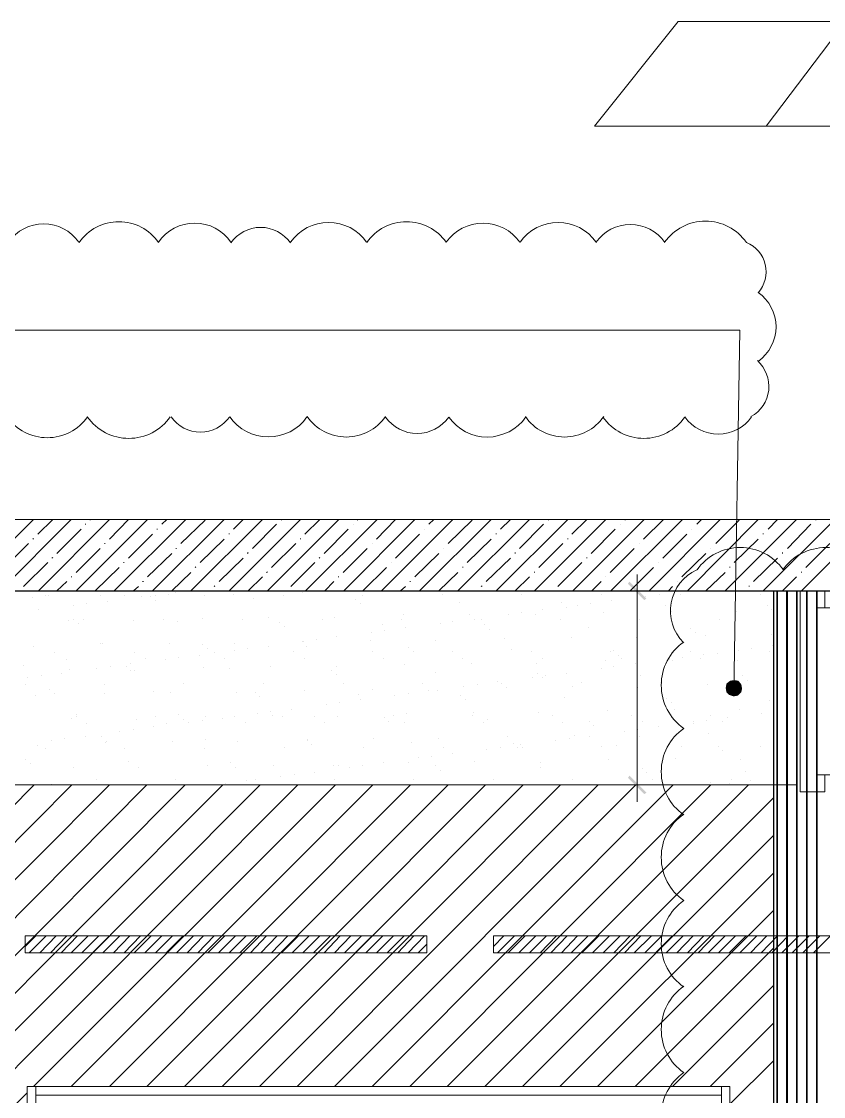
# Model space of a CAD drawing. Header units: millimetres. Extents: x -356862 to 418287, y 0 to 839748.
# Drawn here: x 373150 to 375600, y 762703 to 765990 of the extents above; entities that cross this region are included whole.
import ezdxf

# ---------------------------------------------------------------- set-up
doc = ezdxf.new("R2010")
doc.units = ezdxf.units.MM
doc.layers.add('PDF _Геометрия', color=7, linetype='Continuous', true_color=0xbababa)
doc.layers.add('PDF _Сплошная заливка', color=7, linetype='Continuous', true_color=0xf50000)

msp = doc.modelspace()

# ---------------------------------------------------------------- linework, layer by layer
at = {"layer": 'PDF _Геометрия', "color": 1, "lineweight": 20}
msp.add_lwpolyline([(374900.9464, 765669.2594), (375424.8639, 765669.2594), (375667.3381, 765989.6718), (375156.4103, 765989.6718)], close=True, dxfattribs=at)
msp.add_lwpolyline([(376074.3484, 764365.9604), (376072.1835, 764376.7852), (375704.1422, 765669.2594), (375448.6783, 765669.2594), (375078.4721, 765669.2594)], dxfattribs=at)
for points in [[(374672.5142, 765314.653, 0.520540002), (374447.2964, 765314.653, 0.520539885), (374204.6057, 765314.3673)], [(375400.112, 765160.5338, 0.520570302), (375364.549, 765314.3103, 0.520539882), (375114.7041, 765314.686)], [(373606.5005, 764781.2122, 0.520540063), (373785.6108, 764781.2122, 0.520540086), (374021.8286, 764780.8284)], [(374261.9088, 764780.5748, 0.520539841), (374455.206, 764780.5748, 0.520540086), (374690.8246, 764780.8284)], [(375173.1902, 764092.7058, 0.520539955), (375173.1902, 763828.4737, 0.520539955), (375173.1902, 763564.3401)], [(375173.1902, 763566.6024, 0.520539955), (375173.1902, 763302.3703, 0.520539955), (375173.1902, 763038.2356)], [(375173.1902, 763040.4979, 0.520539955), (375173.1902, 762776.2658, 0.520539955), (375173.1902, 762512.1322)]]:
    msp.add_lwpolyline(points, format="xyb", dxfattribs=at)
at = {"layer": 'PDF _Геометрия', "color": 251, "lineweight": 20, "true_color": 0x545454}
msp.add_lwpolyline([(375327.4412, 763976.2697), (375327.4412, 764002.2491), (375344.7608, 765045.7542), (375249.5031, 765045.7542), (371651.3587, 765045.7542)], dxfattribs=at)
at = {"layer": 'PDF _Геометрия', "color": 7, "lineweight": 5}
msp.add_lwpolyline([(387093.9361, 764467.713), (387005.1732, 764467.713), (379546.9257, 764467.713), (379510.1216, 764614.9295), (379436.5134, 764318.3315), (379399.7093, 764467.713), (371939.2969, 764467.713), (371850.534, 764467.713)], dxfattribs=at)
at = {"layer": 'PDF _Геометрия', "color": 7, "lineweight": 30}
msp.add_lwpolyline([(372246.7196, 764467.713), (372246.7196, 764249.0532), (387005.1732, 764249.0532)], dxfattribs=at)
at = {"layer": 'PDF _Геометрия', "color": 8, "lineweight": 9, "true_color": 0x808080}
for points in [[(372967.6474, 764249.0532), (373186.3072, 764467.713)], [(373084.5546, 764249.0532), (373301.0495, 764467.713)], [(373199.2969, 764422.2491), (373244.7608, 764467.713)], [(373201.4618, 764249.0532), (373417.9567, 764467.713)], [(373316.2041, 764249.0532), (373534.8639, 764467.713)], [(373344.3484, 764452.5584), (373346.5134, 764452.5584)], [(373359.5031, 764465.548), (373359.5031, 764467.713)], [(373417.9567, 764407.0944), (373476.4103, 764467.713)], [(373433.1113, 764249.0532), (373651.7711, 764467.713)], [(373550.0185, 764249.0532), (373768.6783, 764467.713)], [(373578.1629, 764452.5584), (373593.3175, 764467.713)], [(373636.6165, 764394.1047), (373710.2247, 764465.548)], [(373666.9257, 764249.0532), (373885.5855, 764467.713)], [(373783.833, 764249.0532), (374002.4928, 764467.713)], [(373796.8227, 764437.4037), (373827.1319, 764467.713)], [(373855.2763, 764378.9501), (373928.8845, 764452.5584)], [(373900.7402, 764249.0532), (374119.4, 764467.713)], [(373944.0391, 764465.548), (373944.0391, 764467.713)], [(374015.4824, 764422.2491), (374060.9464, 764467.713)], [(374017.6474, 764249.0532), (374236.3072, 764467.713)], [(374134.5546, 764249.0532), (374351.0495, 764467.713)], [(374162.6989, 764452.5584), (374162.6989, 764452.5584)], [(374175.6886, 764465.548), (374177.8536, 764467.713)], [(374234.1422, 764407.0944), (374292.5959, 764467.713)], [(374249.2969, 764249.0532), (374467.9567, 764467.713)], [(374366.2041, 764249.0532), (374584.8639, 764467.713)], [(374394.3484, 764452.5584), (374409.5031, 764467.713)], [(374452.802, 764394.1047), (374526.4103, 764465.548)], [(374483.1113, 764249.0532), (374701.7711, 764467.713)], [(374600.0185, 764249.0532), (374818.6783, 764467.713)], [(374613.0082, 764437.4037), (374643.3175, 764467.713)], [(374671.4618, 764378.9501), (374745.0701, 764452.5584)], [(374716.9257, 764249.0532), (374935.5855, 764467.713)], [(374760.2247, 764465.548), (374760.2247, 764467.713)], [(374831.668, 764422.2491), (374877.1319, 764467.713)], [(374833.833, 764249.0532), (375052.4928, 764467.713)], [(374950.7402, 764249.0532), (375169.4, 764467.713)], [(374978.8845, 764452.5584), (374978.8845, 764452.5584)], [(374994.0391, 764465.548), (374994.0391, 764467.713)], [(375050.3278, 764407.0944), (375110.9464, 764467.713)], [(375067.6474, 764249.0532), (375284.1422, 764467.713)], [(375184.5546, 764249.0532), (375401.0495, 764467.713)], [(375212.6989, 764452.5584), (375227.8536, 764467.713)], [(375271.1526, 764394.1047), (375342.5959, 764465.548)], [(375299.2969, 764249.0532), (375517.9567, 764467.713)], [(375416.2041, 764249.0532), (375634.8639, 764467.713)], [(375431.3587, 764437.4037), (375459.5031, 764467.713)], [(375489.8123, 764378.9501), (375561.2556, 764452.5584)], [(375533.1113, 764249.0532), (375751.7711, 764467.713)], [(375576.4103, 764465.548), (375576.4103, 764467.713)], [(373257.7505, 764363.7955), (373331.3587, 764437.4037)], [(373476.4103, 764348.6408), (373550.0185, 764422.2491)], [(373563.0082, 764437.4037), (373565.1732, 764437.4037)], [(373783.833, 764422.2491), (373783.833, 764424.414)], [(374073.9361, 764363.7955), (374147.5443, 764437.4037)], [(374292.5959, 764348.6408), (374366.2041, 764422.2491)], [(374381.3587, 764437.4037), (374381.3587, 764437.4037)], [(374600.0185, 764422.2491), (374600.0185, 764424.414)], [(374890.1216, 764363.7955), (374963.7299, 764437.4037)], [(375108.7814, 764348.6408), (375182.3897, 764422.2491)], [(375197.5443, 764437.4037), (375197.5443, 764437.4037)], [(375416.2041, 764422.2491), (375416.2041, 764424.414)], [(373097.5443, 764320.4965), (373171.1526, 764394.1047)], [(373184.1422, 764407.0944), (373186.3072, 764409.2594)], [(373402.802, 764394.1047), (373404.967, 764394.1047)], [(373695.0701, 764335.6511), (373768.6783, 764407.0944)], [(373913.7299, 764320.4965), (373987.3381, 764394.1047)], [(374002.4928, 764407.0944), (374002.4928, 764409.2594)], [(374221.1526, 764394.1047), (374221.1526, 764394.1047)], [(374511.2556, 764335.6511), (374584.8639, 764407.0944)], [(374729.9154, 764320.4965), (374803.5237, 764394.1047)], [(374818.6783, 764407.0944), (374818.6783, 764409.2594)], [(375037.3381, 764394.1047), (375037.3381, 764394.1047)], [(375327.4412, 764335.6511), (375401.0495, 764407.0944)], [(375546.101, 764320.4965), (375619.7093, 764394.1047)], [(373242.5959, 764348.6408), (373244.7608, 764350.8058)], [(373316.2041, 764305.3419), (373389.8123, 764378.9501)], [(373534.8639, 764292.3522), (373608.4721, 764363.7955)], [(373621.4618, 764378.9501), (373623.6268, 764378.9501)], [(373840.1216, 764363.7955), (373842.2866, 764365.9604)], [(374058.7814, 764348.6408), (374060.9464, 764350.8058)], [(374132.3897, 764305.3419), (374205.9979, 764378.9501)], [(374351.0495, 764292.3522), (374424.6577, 764363.7955)], [(374439.8123, 764378.9501), (374439.8123, 764378.9501)], [(374658.4721, 764363.7955), (374658.4721, 764365.9604)], [(374877.1319, 764348.6408), (374877.1319, 764350.8058)], [(374948.5752, 764305.3419), (375022.1835, 764378.9501)], [(375167.235, 764292.3522), (375240.8433, 764363.7955)], [(375255.9979, 764378.9501), (375255.9979, 764378.9501)], [(375474.6577, 764363.7955), (375474.6577, 764365.9604)], [(373155.9979, 764262.0429), (373229.6062, 764335.6511)], [(373374.6577, 764249.0532), (373448.266, 764320.4965)], [(373461.2556, 764335.6511), (373463.4206, 764335.6511)], [(373679.9154, 764320.4965), (373682.0804, 764322.6614)], [(373753.5237, 764277.1975), (373827.1319, 764348.6408)], [(373972.1835, 764262.0429), (374045.7917, 764335.6511)], [(374193.0082, 764249.0532), (374264.4515, 764320.4965)], [(374279.6062, 764335.6511), (374279.6062, 764335.6511)], [(374498.266, 764320.4965), (374498.266, 764322.6614)], [(374569.7093, 764277.1975), (374643.3175, 764348.6408)], [(374788.369, 764262.0429), (374861.9773, 764335.6511)], [(375009.1938, 764249.0532), (375080.6371, 764320.4965)], [(375095.7917, 764335.6511), (375095.7917, 764335.6511)], [(375314.4515, 764320.4965), (375314.4515, 764322.6614)], [(375385.8948, 764277.1975), (375459.5031, 764348.6408)], [(373301.0495, 764292.3522), (373303.2144, 764292.3522)], [(373608.4721, 764249.0532), (373666.9257, 764305.3419)], [(373842.2866, 764249.0532), (373885.5855, 764292.3522)], [(373898.5752, 764305.3419), (373900.7402, 764307.5068)], [(374117.235, 764292.3522), (374119.4, 764292.3522)], [(374424.6577, 764249.0532), (374483.1113, 764305.3419)], [(374658.4721, 764249.0532), (374701.7711, 764292.3522)], [(374716.9257, 764305.3419), (374716.9257, 764307.5068)], [(374935.5855, 764292.3522), (374935.5855, 764292.3522)], [(375240.8433, 764249.0532), (375299.2969, 764305.3419)], [(375474.6577, 764249.0532), (375517.9567, 764292.3522)], [(375533.1113, 764305.3419), (375533.1113, 764307.5068)], [(373257.7505, 764249.0532), (373288.0598, 764277.1975)], [(373491.5649, 764249.0532), (373506.7196, 764262.0429)], [(373519.7093, 764277.1975), (373521.8742, 764277.1975)], [(373738.369, 764262.0429), (373740.534, 764264.2078)], [(374076.101, 764249.0532), (374104.2453, 764277.1975)], [(374307.7505, 764249.0532), (374322.9051, 764262.0429)], [(374335.8948, 764277.1975), (374338.0598, 764277.1975)], [(374554.5546, 764262.0429), (374556.7196, 764264.2078)], [(374892.2866, 764249.0532), (374920.4309, 764277.1975)], [(375126.101, 764249.0532), (375139.0907, 764262.0429)], [(375154.2453, 764277.1975), (375154.2453, 764277.1975)], [(375372.9051, 764262.0429), (375372.9051, 764264.2078)], [(373959.1938, 764249.0532), (373959.1938, 764249.0532)], [(374775.3794, 764249.0532), (374775.3794, 764249.0532)], [(375591.5649, 764249.0532), (375591.5649, 764249.0532)]]:
    msp.add_lwpolyline(points, dxfattribs=at)
at = {"layer": 'PDF _Геометрия', "color": 7, "lineweight": 18}
for points in [[(375030.8433, 763603.8986), (375030.8433, 764298.847)], [(375396.7196, 764249.0532), (374978.8845, 764249.0532)], [(375396.7196, 763655.8573), (374978.8845, 763655.8573)]]:
    msp.add_lwpolyline(points, dxfattribs=at)
at = {"layer": 'PDF _Геометрия', "color": 24, "lineweight": 18, "true_color": 0xa12502}
msp.add_lwpolyline([(375448.6783, 763655.8573), (372963.3175, 763655.8573), (372963.3175, 760278.5377), (372859.4, 760278.5377), (372859.4, 764249.0532), (375448.6783, 764249.0532)], close=True, dxfattribs=at)
for points in [[(373181.9773, 764227.4037), (373181.9773, 764227.4037)], [(373223.1113, 764233.8986), (373223.1113, 764233.8986)], [(373231.7711, 764233.8986), (373231.7711, 764233.8986)], [(373391.9773, 764236.0635), (373391.9773, 764236.0635)], [(373465.5855, 764236.0635), (373465.5855, 764236.0635)], [(373517.5443, 764231.7336), (373517.5443, 764231.7336)], [(373543.5237, 764231.7336), (373543.5237, 764231.7336)], [(373558.6783, 764236.0635), (373558.6783, 764236.0635)], [(373558.6783, 764218.7439), (373558.6783, 764218.7439)], [(373597.6474, 764238.2285), (373597.6474, 764238.2285)], [(373621.4618, 764244.7233), (373621.4618, 764244.7233)], [(373708.0598, 764236.0635), (373708.0598, 764236.0635)], [(373796.8227, 764238.2285), (373796.8227, 764238.2285)], [(373859.6062, 764225.2388), (373859.6062, 764225.2388)], [(373950.534, 764236.0635), (373950.534, 764236.0635)], [(374006.8227, 764244.7233), (374006.8227, 764244.7233)], [(374171.3587, 764223.0738), (374171.3587, 764223.0738)], [(374193.0082, 764236.0635), (374193.0082, 764236.0635)], [(374210.3278, 764246.8882), (374210.3278, 764246.8882)], [(374409.5031, 764246.8882), (374409.5031, 764246.8882)], [(374435.4824, 764238.2285), (374435.4824, 764238.2285)], [(374677.9567, 764238.2285), (374677.9567, 764238.2285)], [(374920.4309, 764238.2285), (374920.4309, 764238.2285)], [(374952.9051, 764218.7439), (374952.9051, 764218.7439)], [(375056.8227, 764231.7336), (375056.8227, 764231.7336)], [(375097.9567, 764238.2285), (375097.9567, 764238.2285)], [(375160.7402, 764246.8882), (375160.7402, 764246.8882)], [(375162.9051, 764238.2285), (375162.9051, 764238.2285)], [(375407.5443, 764238.2285), (375407.5443, 764238.2285)], [(373201.4618, 764190.5996), (373201.4618, 764190.5996)], [(373307.5443, 764203.5893), (373307.5443, 764203.5893)], [(373348.6783, 764210.0841), (373348.6783, 764210.0841)], [(373411.4618, 764216.579), (373411.4618, 764216.579)], [(374186.5134, 764210.0841), (374186.5134, 764210.0841)], [(374487.4412, 764214.414), (374487.4412, 764214.414)], [(374742.9051, 764190.5996), (374742.9051, 764190.5996)], [(374799.1938, 764212.2491), (374799.1938, 764212.2491)], [(374814.3484, 764199.2594), (374814.3484, 764199.2594)], [(374848.9876, 764205.7542), (374848.9876, 764205.7542)], [(374887.9567, 764210.0841), (374887.9567, 764210.0841)], [(375117.4412, 764205.7542), (375117.4412, 764205.7542)], [(375134.7608, 764186.2697), (375134.7608, 764186.2697)], [(375333.9361, 764186.2697), (375333.9361, 764186.2697)], [(375429.1938, 764203.5893), (375429.1938, 764203.5893)], [(375442.1835, 764190.5996), (375442.1835, 764190.5996)], [(373292.3897, 764158.1254), (373292.3897, 764158.1254)], [(373309.7093, 764162.4553), (373309.7093, 764162.4553)], [(373340.0185, 764160.2903), (373340.0185, 764160.2903)], [(373491.5649, 764158.1254), (373491.5649, 764158.1254)], [(373582.4928, 764160.2903), (373582.4928, 764160.2903)], [(373625.7917, 764155.9604), (373625.7917, 764155.9604)], [(373701.5649, 764164.6202), (373701.5649, 764164.6202)], [(373824.967, 764160.2903), (373824.967, 764160.2903)], [(373905.0701, 764168.9501), (373905.0701, 764168.9501)], [(373937.5443, 764153.7955), (373937.5443, 764153.7955)], [(374069.6062, 764160.2903), (374069.6062, 764160.2903)], [(374106.4103, 764166.7852), (374106.4103, 764166.7852)], [(374312.0804, 764160.2903), (374312.0804, 764160.2903)], [(374316.4103, 764175.445), (374316.4103, 764175.445)], [(374467.9567, 764155.9604), (374467.9567, 764155.9604)], [(374519.9154, 764177.6099), (374519.9154, 764177.6099)], [(374532.9051, 764162.4553), (374532.9051, 764162.4553)], [(374554.5546, 764162.4553), (374554.5546, 764162.4553)], [(374638.9876, 764177.6099), (374638.9876, 764177.6099)], [(374677.9567, 764181.9398), (374677.9567, 764181.9398)], [(374719.0907, 764175.445), (374719.0907, 764175.445)], [(374797.0288, 764162.4553), (374797.0288, 764162.4553)], [(374929.0907, 764184.1047), (374929.0907, 764184.1047)], [(375039.5031, 764162.4553), (375039.5031, 764162.4553)], [(375281.9773, 764162.4553), (375281.9773, 764162.4553)], [(373322.6989, 764149.4656), (373322.6989, 764149.4656)], [(373952.6989, 764140.8058), (373952.6989, 764140.8058)], [(374218.9876, 764121.3212), (374218.9876, 764121.3212)], [(374253.6268, 764147.3006), (374253.6268, 764147.3006)], [(374260.1216, 764127.8161), (374260.1216, 764127.8161)], [(374322.9051, 764136.4759), (374322.9051, 764136.4759)], [(374428.9876, 764149.4656), (374428.9876, 764149.4656)], [(374565.3794, 764145.1357), (374565.3794, 764145.1357)], [(374580.534, 764132.146), (374580.534, 764132.146)], [(374881.4618, 764136.4759), (374881.4618, 764136.4759)], [(375193.2144, 764134.3109), (375193.2144, 764134.3109)], [(375208.369, 764121.3212), (375208.369, 764121.3212)], [(373391.9773, 764088.847), (373391.9773, 764088.847)], [(373398.4721, 764086.6821), (373398.4721, 764086.6821)], [(373601.9773, 764088.847), (373601.9773, 764088.847)], [(373801.1526, 764086.6821), (373801.1526, 764086.6821)], [(374008.9876, 764095.3419), (374008.9876, 764095.3419)], [(374011.1526, 764095.3419), (374011.1526, 764095.3419)], [(374050.1216, 764099.6718), (374050.1216, 764099.6718)], [(374112.9051, 764108.3315), (374112.9051, 764108.3315)], [(374214.6577, 764097.5068), (374214.6577, 764097.5068)], [(374413.833, 764097.5068), (374413.833, 764097.5068)], [(374625.9979, 764104.0017), (374625.9979, 764104.0017)], [(374829.5031, 764106.1666), (374829.5031, 764106.1666)], [(375028.6783, 764106.1666), (375028.6783, 764106.1666)], [(375238.6783, 764112.6614), (375238.6783, 764112.6614)], [(375442.1835, 764116.9913), (375442.1835, 764116.9913)], [(373186.3072, 764078.0223), (373186.3072, 764078.0223)], [(373251.2556, 764060.7027), (373251.2556, 764060.7027)], [(373495.8948, 764060.7027), (373495.8948, 764060.7027)], [(373703.7299, 764084.5171), (373703.7299, 764084.5171)], [(373716.7196, 764071.5274), (373716.7196, 764071.5274)], [(373738.369, 764060.7027), (373738.369, 764060.7027)], [(373798.9876, 764067.1975), (373798.9876, 764067.1975)], [(373840.1216, 764071.5274), (373840.1216, 764071.5274)], [(373902.9051, 764080.1872), (373902.9051, 764080.1872)], [(373980.8433, 764062.8676), (373980.8433, 764062.8676)], [(374019.8123, 764078.0223), (374019.8123, 764078.0223)], [(374223.3175, 764062.8676), (374223.3175, 764062.8676)], [(374331.5649, 764075.8573), (374331.5649, 764075.8573)], [(374346.7196, 764062.8676), (374346.7196, 764062.8676)], [(374465.7917, 764062.8676), (374465.7917, 764062.8676)], [(374647.6474, 764069.3625), (374647.6474, 764069.3625)], [(374708.266, 764062.8676), (374708.266, 764062.8676)], [(374950.7402, 764062.8676), (374950.7402, 764062.8676)], [(374959.4, 764067.1975), (374959.4, 764067.1975)], [(375193.2144, 764065.0326), (375193.2144, 764065.0326)], [(375234.3484, 764054.2078), (375234.3484, 764054.2078)], [(375275.4824, 764058.5377), (375275.4824, 764058.5377)], [(375340.4309, 764067.1975), (375340.4309, 764067.1975)], [(375379.4, 764073.6924), (375379.4, 764073.6924)], [(375435.6886, 764065.0326), (375435.6886, 764065.0326)], [(375444.3484, 764082.3522), (375444.3484, 764082.3522)], [(373285.8948, 764039.0532), (373285.8948, 764039.0532)], [(373482.9051, 764026.0635), (373482.9051, 764026.0635)], [(373528.369, 764041.2181), (373528.369, 764041.2181)], [(373588.9876, 764039.0532), (373588.9876, 764039.0532)], [(373630.1216, 764045.548), (373630.1216, 764045.548)], [(373692.9051, 764052.0429), (373692.9051, 764052.0429)], [(373770.8433, 764041.2181), (373770.8433, 764041.2181)], [(374013.3175, 764041.2181), (374013.3175, 764041.2181)], [(374255.7917, 764041.2181), (374255.7917, 764041.2181)], [(374320.7402, 764023.8986), (374320.7402, 764023.8986)], [(374498.266, 764041.2181), (374498.266, 764041.2181)], [(374524.2453, 764026.0635), (374524.2453, 764026.0635)], [(374723.4206, 764026.0635), (374723.4206, 764026.0635)], [(374740.7402, 764043.3831), (374740.7402, 764043.3831)], [(374935.5855, 764034.7233), (374935.5855, 764034.7233)], [(374974.5546, 764052.0429), (374974.5546, 764052.0429)], [(374983.2144, 764043.3831), (374983.2144, 764043.3831)], [(375024.3484, 764026.0635), (375024.3484, 764026.0635)], [(375130.4309, 764039.0532), (375130.4309, 764039.0532)], [(375139.0907, 764036.8882), (375139.0907, 764036.8882)], [(375169.4, 764045.548), (375169.4, 764045.548)], [(375225.6886, 764043.3831), (375225.6886, 764043.3831)], [(375338.266, 764034.7233), (375338.266, 764034.7233)], [(373155.9979, 764019.5687), (373155.9979, 764019.5687)], [(373210.1216, 763989.2594), (373210.1216, 763989.2594)], [(373272.9051, 763997.9192), (373272.9051, 763997.9192)], [(373296.7196, 764008.7439), (373296.7196, 764008.7439)], [(373378.9876, 764010.9089), (373378.9876, 764010.9089)], [(373420.1216, 764017.4037), (373420.1216, 764017.4037)], [(373469.9154, 764017.4037), (373469.9154, 764017.4037)], [(373482.9051, 764004.414), (373482.9051, 764004.414)], [(373495.8948, 764006.579), (373495.8948, 764006.579)], [(373705.8948, 764015.2388), (373705.8948, 764015.2388)], [(373785.9979, 764010.9089), (373785.9979, 764010.9089)], [(373911.5649, 764017.4037), (373911.5649, 764017.4037)], [(374097.7505, 764006.579), (374097.7505, 764006.579)], [(374110.7402, 764017.4037), (374110.7402, 764017.4037)], [(374110.7402, 763993.5893), (374110.7402, 763993.5893)], [(374413.833, 764000.0841), (374413.833, 764000.0841)], [(374725.5855, 763997.9192), (374725.5855, 763997.9192)], [(374751.5649, 763989.2594), (374751.5649, 763989.2594)], [(374814.3484, 763997.9192), (374814.3484, 763997.9192)], [(374920.4309, 764013.0738), (374920.4309, 764013.0738)], [(374959.4, 764017.4037), (374959.4, 764017.4037)], [(375041.668, 763991.4243), (375041.668, 763991.4243)], [(375353.4206, 763989.2594), (375353.4206, 763989.2594)], [(373160.3278, 763963.28), (373160.3278, 763963.28)], [(373168.9876, 763984.9295), (373168.9876, 763984.9295)], [(373402.802, 763963.28), (373402.802, 763963.28)], [(373645.2763, 763965.445), (373645.2763, 763965.445)], [(373887.7505, 763965.445), (373887.7505, 763965.445)], [(374132.3897, 763965.445), (374132.3897, 763965.445)], [(374374.8639, 763965.445), (374374.8639, 763965.445)], [(374500.4309, 763956.7852), (374500.4309, 763956.7852)], [(374541.5649, 763963.28), (374541.5649, 763963.28)], [(374604.3484, 763971.9398), (374604.3484, 763971.9398)], [(374617.3381, 763965.445), (374617.3381, 763965.445)], [(374710.4309, 763984.9295), (374710.4309, 763984.9295)], [(374740.7402, 763984.9295), (374740.7402, 763984.9295)], [(374833.833, 763956.7852), (374833.833, 763956.7852)], [(374859.8123, 763967.6099), (374859.8123, 763967.6099)], [(375102.2866, 763967.6099), (375102.2866, 763967.6099)], [(375245.1732, 763963.28), (375245.1732, 763963.28)], [(375344.7608, 763967.6099), (375344.7608, 763967.6099)], [(375368.5752, 763974.1047), (375368.5752, 763974.1047)], [(373192.802, 763928.6408), (373192.802, 763928.6408)], [(373233.9361, 763948.1254), (373233.9361, 763948.1254)], [(373249.0907, 763935.1357), (373249.0907, 763935.1357)], [(373402.802, 763935.1357), (373402.802, 763935.1357)], [(373552.1835, 763941.6305), (373552.1835, 763941.6305)], [(373606.3072, 763937.3006), (373606.3072, 763937.3006)], [(373805.4824, 763937.3006), (373805.4824, 763937.3006)], [(373863.9361, 763939.4656), (373863.9361, 763939.4656)], [(373876.9257, 763926.4759), (373876.9257, 763926.4759)], [(374015.4824, 763943.7955), (374015.4824, 763943.7955)], [(374180.0185, 763932.9707), (374180.0185, 763932.9707)], [(374221.1526, 763948.1254), (374221.1526, 763948.1254)], [(374290.4309, 763928.6408), (374290.4309, 763928.6408)], [(374331.5649, 763935.1357), (374331.5649, 763935.1357)], [(374394.3484, 763943.7955), (374394.3484, 763943.7955)], [(374420.3278, 763945.9604), (374420.3278, 763945.9604)], [(374491.7711, 763928.6408), (374491.7711, 763928.6408)], [(374630.3278, 763954.6202), (374630.3278, 763954.6202)], [(374807.8536, 763922.146), (374807.8536, 763922.146)], [(375033.0082, 763954.6202), (375033.0082, 763954.6202)], [(374080.4309, 763902.6614), (374080.4309, 763902.6614)], [(374121.5649, 763906.9913), (374121.5649, 763906.9913)], [(374184.3484, 763915.6511), (374184.3484, 763915.6511)], [(374504.7608, 763915.6511), (374504.7608, 763915.6511)], [(375119.6062, 763919.981), (375119.6062, 763919.981)], [(375134.7608, 763906.9913), (375134.7608, 763906.9913)], [(375435.6886, 763913.4862), (375435.6886, 763913.4862)], [(373301.0495, 763859.3625), (373301.0495, 763859.3625)], [(373316.2041, 763872.3522), (373316.2041, 763872.3522)], [(373316.2041, 763865.8573), (373316.2041, 763865.8573)], [(373502.3897, 763857.1975), (373502.3897, 763857.1975)], [(373558.6783, 763865.8573), (373558.6783, 763865.8573)], [(373627.9567, 763870.1872), (373627.9567, 763870.1872)], [(373643.1113, 763857.1975), (373643.1113, 763857.1975)], [(373712.3897, 763865.8573), (373712.3897, 763865.8573)], [(373764.3484, 763859.3625), (373764.3484, 763859.3625)], [(373801.1526, 763865.8573), (373801.1526, 763865.8573)], [(373870.4309, 763874.5171), (373870.4309, 763874.5171)], [(373911.5649, 763878.847), (373911.5649, 763878.847)], [(373915.8948, 763868.0223), (373915.8948, 763868.0223)], [(373946.2041, 763863.6924), (373946.2041, 763863.6924)], [(373974.3484, 763887.5068), (373974.3484, 763887.5068)], [(374043.6268, 763865.8573), (374043.6268, 763865.8573)], [(374115.0701, 763865.8573), (374115.0701, 763865.8573)], [(374257.9567, 763861.5274), (374257.9567, 763861.5274)], [(374286.101, 763868.0223), (374286.101, 763868.0223)], [(374325.0701, 763874.5171), (374325.0701, 763874.5171)], [(374528.5752, 763868.0223), (374528.5752, 763868.0223)], [(374530.7402, 763876.6821), (374530.7402, 763876.6821)], [(374729.9154, 763876.6821), (374729.9154, 763876.6821)], [(374771.0495, 763868.0223), (374771.0495, 763868.0223)], [(374939.9154, 763883.1769), (374939.9154, 763883.1769)], [(375013.5237, 763868.0223), (375013.5237, 763868.0223)], [(375143.4206, 763885.3419), (375143.4206, 763885.3419)], [(375255.9979, 763868.0223), (375255.9979, 763868.0223)], [(375305.7917, 763861.5274), (375305.7917, 763861.5274)], [(375342.5959, 763885.3419), (375342.5959, 763885.3419)], [(375411.8742, 763874.5171), (375411.8742, 763874.5171)], [(373348.6783, 763844.2078), (373348.6783, 763844.2078)], [(373491.5649, 763824.7233), (373491.5649, 763824.7233)], [(373554.3484, 763833.3831), (373554.3484, 763833.3831)], [(373591.1526, 763844.2078), (373591.1526, 763844.2078)], [(373660.4309, 763846.3728), (373660.4309, 763846.3728)], [(373701.5649, 763852.8676), (373701.5649, 763852.8676)], [(373833.6268, 763846.3728), (373833.6268, 763846.3728)], [(374076.101, 763846.3728), (374076.101, 763846.3728)], [(374270.9464, 763848.5377), (374270.9464, 763848.5377)], [(374318.5752, 763846.3728), (374318.5752, 763846.3728)], [(374561.0495, 763846.3728), (374561.0495, 763846.3728)], [(374574.0391, 763855.0326), (374574.0391, 763855.0326)], [(374803.5237, 763846.3728), (374803.5237, 763846.3728)], [(374885.7917, 763850.7027), (374885.7917, 763850.7027)], [(374898.7814, 763837.713), (374898.7814, 763837.713)], [(375033.0082, 763824.7233), (375033.0082, 763824.7233)], [(375045.9979, 763848.5377), (375045.9979, 763848.5377)], [(375095.7917, 763833.3831), (375095.7917, 763833.3831)], [(375201.8742, 763848.5377), (375201.8742, 763848.5377)], [(375201.8742, 763844.2078), (375201.8742, 763844.2078)], [(375243.0082, 763852.8676), (375243.0082, 763852.8676)], [(375290.6371, 763848.5377), (375290.6371, 763848.5377)], [(373242.5959, 763792.2491), (373242.5959, 763792.2491)], [(373281.5649, 763796.579), (373281.5649, 763796.579)], [(373346.5134, 763805.2388), (373346.5134, 763805.2388)], [(373394.1422, 763803.0738), (373394.1422, 763803.0738)], [(373450.4309, 763818.2285), (373450.4309, 763818.2285)], [(373710.2247, 763794.414), (373710.2247, 763794.414)], [(374021.9773, 763794.414), (374021.9773, 763794.414)], [(374021.9773, 763792.2491), (374021.9773, 763792.2491)], [(374225.4824, 763796.579), (374225.4824, 763796.579)], [(374424.6577, 763796.579), (374424.6577, 763796.579)], [(374634.6577, 763803.0738), (374634.6577, 763803.0738)], [(374781.8742, 763792.2491), (374781.8742, 763792.2491)], [(374823.0082, 763798.7439), (374823.0082, 763798.7439)], [(374838.1629, 763807.4037), (374838.1629, 763807.4037)], [(374885.7917, 763805.2388), (374885.7917, 763805.2388)], [(374991.8742, 763820.3934), (374991.8742, 763820.3934)], [(375039.5031, 763805.2388), (375039.5031, 763805.2388)], [(375249.5031, 763813.8986), (375249.5031, 763813.8986)], [(373197.1319, 763777.0944), (373197.1319, 763777.0944)], [(373223.1113, 763768.4346), (373223.1113, 763768.4346)], [(373407.1319, 763785.7542), (373407.1319, 763785.7542)], [(373409.2969, 763787.9192), (373409.2969, 763787.9192)], [(373465.5855, 763768.4346), (373465.5855, 763768.4346)], [(373610.6371, 763787.9192), (373610.6371, 763787.9192)], [(373708.0598, 763768.4346), (373708.0598, 763768.4346)], [(373809.8123, 763787.9192), (373809.8123, 763787.9192)], [(373952.6989, 763770.5996), (373952.6989, 763770.5996)], [(374037.1319, 763779.2594), (374037.1319, 763779.2594)], [(374195.1732, 763770.5996), (374195.1732, 763770.5996)], [(374340.2247, 763785.7542), (374340.2247, 763785.7542)], [(374437.6474, 763770.5996), (374437.6474, 763770.5996)], [(374571.8742, 763764.1047), (374571.8742, 763764.1047)], [(374613.0082, 763770.5996), (374613.0082, 763770.5996)], [(374651.9773, 763783.5893), (374651.9773, 763783.5893)], [(374664.967, 763770.5996), (374664.967, 763770.5996)], [(374675.7917, 763779.2594), (374675.7917, 763779.2594)], [(374680.1216, 763770.5996), (374680.1216, 763770.5996)], [(374922.5959, 763772.7645), (374922.5959, 763772.7645)], [(374968.0598, 763777.0944), (374968.0598, 763777.0944)], [(375165.0701, 763772.7645), (375165.0701, 763772.7645)], [(375279.8123, 763772.7645), (375279.8123, 763772.7645)], [(375292.802, 763759.7748), (375292.802, 763759.7748)], [(375407.5443, 763772.7645), (375407.5443, 763772.7645)], [(373160.3278, 763733.7955), (373160.3278, 763733.7955)], [(373476.4103, 763727.3006), (373476.4103, 763727.3006)], [(373788.1629, 763725.1357), (373788.1629, 763725.1357)], [(374361.8742, 763738.1254), (374361.8742, 763738.1254)], [(374403.0082, 763742.4553), (374403.0082, 763742.4553)], [(374465.7917, 763751.1151), (374465.7917, 763751.1151)], [(374535.0701, 763727.3006), (374535.0701, 763727.3006)], [(374734.2453, 763725.1357), (374734.2453, 763725.1357)], [(374944.2453, 763733.7955), (374944.2453, 763733.7955)], [(375147.7505, 763735.9604), (375147.7505, 763735.9604)], [(375346.9257, 763733.7955), (375346.9257, 763733.7955)], [(373175.4824, 763720.8058), (373175.4824, 763720.8058)], [(373307.5443, 763707.8161), (373307.5443, 763707.8161)], [(373506.7196, 763707.8161), (373506.7196, 763707.8161)], [(373716.7196, 763714.3109), (373716.7196, 763714.3109)], [(373803.3175, 763709.981), (373803.3175, 763709.981)], [(373920.2247, 763716.4759), (373920.2247, 763716.4759)], [(374045.7917, 763694.8264), (374045.7917, 763694.8264)], [(374104.2453, 763716.4759), (374104.2453, 763716.4759)], [(374119.4, 763716.4759), (374119.4, 763716.4759)], [(374151.8742, 763709.981), (374151.8742, 763709.981)], [(374193.0082, 763714.3109), (374193.0082, 763714.3109)], [(374255.7917, 763722.9707), (374255.7917, 763722.9707)], [(374331.5649, 763722.9707), (374331.5649, 763722.9707)], [(374415.9979, 763714.3109), (374415.9979, 763714.3109)], [(374431.1526, 763701.3212), (374431.1526, 763701.3212)], [(374734.2453, 763707.8161), (374734.2453, 763707.8161)], [(375045.9979, 763705.6511), (375045.9979, 763705.6511)], [(375058.9876, 763692.6614), (375058.9876, 763692.6614)], [(375362.0804, 763696.9913), (375362.0804, 763696.9913)], [(373378.9876, 763671.012), (373378.9876, 763671.012)], [(373621.4618, 763671.012), (373621.4618, 763671.012)], [(373773.0082, 763660.1872), (373773.0082, 763660.1872)], [(373837.9567, 763668.847), (373837.9567, 763668.847)], [(373863.9361, 763671.012), (373863.9361, 763671.012)], [(373941.8742, 763681.8367), (373941.8742, 763681.8367)], [(373983.0082, 763688.3315), (373983.0082, 763688.3315)], [(374106.4103, 763671.012), (374106.4103, 763671.012)], [(374348.8845, 763671.012), (374348.8845, 763671.012)], [(374591.3587, 763673.1769), (374591.3587, 763673.1769)], [(374833.833, 763673.1769), (374833.833, 763673.1769)], [(375076.3072, 763673.1769), (375076.3072, 763673.1769)], [(375253.833, 763662.3522), (375253.833, 763662.3522)], [(375314.4515, 763660.1872), (375314.4515, 763660.1872)], [(375318.7814, 763673.1769), (375318.7814, 763673.1769)], [(375377.235, 763668.847), (375377.235, 763668.847)], [(373242.5959, 763658.0223), (373242.5959, 763658.0223)], [(373554.3484, 763655.8573), (373554.3484, 763655.8573)], [(374844.6577, 763655.8573), (374844.6577, 763655.8573)], [(375043.833, 763655.8573), (375043.833, 763655.8573)], [(375273.3175, 763655.8573), (375273.3175, 763655.8573)]]:
    msp.add_lwpolyline(points, dxfattribs=at)
at = {"layer": 'PDF _Геометрия', "color": 150, "lineweight": 30, "true_color": 0x0080ff}
msp.add_lwpolyline([(382341.8742, 764249.0532), (382341.8742, 760278.5377), (375448.6783, 760278.5377), (375448.6783, 764249.0532)], close=True, dxfattribs=at)
at = {"layer": 'PDF _Геометрия', "color": 254, "lineweight": 5, "true_color": 0xdcdcdc}
for points in [[(375457.3381, 764249.0532), (375457.3381, 760278.5377)], [(375487.6474, 764249.0532), (375487.6474, 760278.5377)], [(375520.1216, 764249.0532), (375520.1216, 760278.5377)], [(375550.4309, 764249.0532), (375550.4309, 760278.5377)], [(375580.7402, 764249.0532), (375580.7402, 760278.5377)]]:
    msp.add_lwpolyline(points, close=True, dxfattribs=at)
for points in [[(375459.5031, 760278.5377), (375459.5031, 764249.0532)], [(375489.8123, 760278.5377), (375489.8123, 764249.0532)], [(375517.9567, 760278.5377), (375517.9567, 764249.0532)], [(375548.266, 760278.5377), (375548.266, 764249.0532)], [(375578.5752, 760278.5377), (375578.5752, 764249.0532)]]:
    msp.add_lwpolyline(points, dxfattribs=at)
at = {"layer": 'PDF _Геометрия', "color": 252, "lineweight": 18, "true_color": 0x989898}
msp.add_lwpolyline([(375706.3072, 763686.1666), (375604.5546, 763686.1666), (375578.5752, 763686.1666), (375578.5752, 764197.0944), (375604.5546, 764197.0944), (375604.5546, 764249.0532), (383032.4928, 764249.0532), (383032.4928, 764197.0944), (375604.5546, 764197.0944), (375604.5546, 764249.0532), (375528.7814, 764249.0532), (375528.7814, 763634.2078), (375604.5546, 763634.2078), (375604.5546, 763686.1666)], dxfattribs=at)
at = {"layer": 'PDF _Геометрия', "color": 171, "lineweight": 20, "true_color": 0x7f7fff}
for points in [[(372963.3175, 763428.5377), (373188.4721, 763655.8573)], [(372963.3175, 763313.7955), (373303.2144, 763655.8573)], [(372963.3175, 763199.0532), (373417.9567, 763655.8573)], [(372963.3175, 763082.146), (373532.6989, 763655.8573)], [(372963.3175, 762967.4037), (373649.6062, 763655.8573)], [(372963.3175, 762852.6614), (373764.3484, 763655.8573)], [(372963.3175, 762737.9192), (373879.0907, 763655.8573)], [(372963.3175, 762623.1769), (373993.833, 763655.8573)], [(373186.3072, 762733.5893), (374108.5752, 763655.8573)], [(373301.0495, 762733.5893), (374223.3175, 763655.8573)], [(373417.9567, 762733.5893), (374338.0598, 763655.8573)], [(373532.6989, 762733.5893), (374452.802, 763655.8573)], [(373647.4412, 762733.5893), (374567.5443, 763655.8573)], [(373762.1835, 762733.5893), (374682.2866, 763655.8573)], [(373876.9257, 762733.5893), (374797.0288, 763655.8573)], [(373991.668, 762733.5893), (374911.7711, 763655.8573)], [(374106.4103, 762733.5893), (375026.5134, 763655.8573)], [(374221.1526, 762733.5893), (375141.2556, 763655.8573)], [(374335.8948, 762733.5893), (375255.9979, 763655.8573)], [(374450.6371, 762733.5893), (375370.7402, 763655.8573)], [(374565.3794, 762733.5893), (375448.6783, 763616.8882)], [(374680.1216, 762733.5893), (375448.6783, 763502.146)], [(374794.8639, 762733.5893), (375448.6783, 763387.4037)], [(374909.6062, 762733.5893), (375448.6783, 763272.6614)], [(375024.3484, 762733.5893), (375448.6783, 763157.9192)], [(375139.0907, 762733.5893), (375448.6783, 763043.1769)], [(375253.833, 762733.5893), (375448.6783, 762928.4346)], [(375314.4515, 762679.4656), (375448.6783, 762813.6924)], [(372963.3175, 762508.4346), (373166.8227, 762714.1047)]]:
    msp.add_lwpolyline(points, dxfattribs=at)
at = {"layer": 'PDF _Геометрия', "color": 7, "lineweight": 9}
for points in [[(372963.3175, 760278.5377), (372963.3175, 763655.8573), (375520.1216, 763655.8573), (375520.1216, 763489.1563)], [(375520.1216, 763367.9192), (375520.1216, 763123.28)], [(375520.1216, 763002.0429), (375520.1216, 762757.4037)], [(373166.8227, 760278.5377), (373166.8227, 762733.5893), (375314.4515, 762733.5893), (375314.4515, 760278.5377)], [(373192.802, 762733.5893), (373192.802, 762707.6099)], [(373192.802, 760278.5377), (373192.802, 762707.6099), (375288.4721, 762707.6099), (375288.4721, 760278.5377)], [(375288.4721, 762707.6099), (375288.4721, 762733.5893)]]:
    msp.add_lwpolyline(points, dxfattribs=at)
at = {"layer": 'PDF _Геометрия', "color": 92, "lineweight": 5, "true_color": 0x00dd00}
for points in [[(373160.3278, 763194.7233), (373160.3278, 763194.7233)], [(373160.3278, 763162.2491), (373192.802, 763194.7233)], [(373173.3175, 763142.7645), (373225.2763, 763194.7233)], [(373205.7917, 763142.7645), (373255.5855, 763194.7233)], [(373238.266, 763142.7645), (373288.0598, 763194.7233)], [(373270.7402, 763142.7645), (373320.534, 763194.7233)], [(373301.0495, 763142.7645), (373353.0082, 763194.7233)], [(373333.5237, 763142.7645), (373385.4824, 763194.7233)], [(373365.9979, 763142.7645), (373417.9567, 763194.7233)], [(373398.4721, 763142.7645), (373450.4309, 763194.7233)], [(373430.9464, 763142.7645), (373480.7402, 763194.7233)], [(373463.4206, 763142.7645), (373513.2144, 763194.7233)], [(373493.7299, 763142.7645), (373545.6886, 763194.7233)], [(373526.2041, 763142.7645), (373578.1629, 763194.7233)], [(373558.6783, 763142.7645), (373610.6371, 763194.7233)], [(373591.1526, 763142.7645), (373643.1113, 763194.7233)], [(373623.6268, 763142.7645), (373675.5855, 763194.7233)], [(373656.101, 763142.7645), (373705.8948, 763194.7233)], [(373688.5752, 763142.7645), (373738.369, 763194.7233)], [(373718.8845, 763142.7645), (373770.8433, 763194.7233)], [(373751.3587, 763142.7645), (373803.3175, 763194.7233)], [(373783.833, 763142.7645), (373835.7917, 763194.7233)], [(373816.3072, 763142.7645), (373868.266, 763194.7233)], [(373848.7814, 763142.7645), (373898.5752, 763194.7233)], [(373881.2556, 763142.7645), (373931.0495, 763194.7233)], [(373913.7299, 763142.7645), (373963.5237, 763194.7233)], [(373944.0391, 763142.7645), (373995.9979, 763194.7233)], [(373976.5134, 763142.7645), (374028.4721, 763194.7233)], [(374008.9876, 763142.7645), (374060.9464, 763194.7233)], [(374041.4618, 763142.7645), (374093.4206, 763194.7233)], [(374073.9361, 763142.7645), (374123.7299, 763194.7233)], [(374106.4103, 763142.7645), (374156.2041, 763194.7233)], [(374136.7196, 763142.7645), (374188.6783, 763194.7233)], [(374169.1938, 763142.7645), (374221.1526, 763194.7233)], [(374201.668, 763142.7645), (374253.6268, 763194.7233)], [(374234.1422, 763142.7645), (374286.101, 763194.7233)], [(374266.6165, 763142.7645), (374318.5752, 763194.7233)], [(374299.0907, 763142.7645), (374348.8845, 763194.7233)], [(374331.5649, 763142.7645), (374381.3587, 763194.7233)], [(374361.8742, 763142.7645), (374387.8536, 763168.7439)], [(374591.3587, 763194.7233), (374591.3587, 763194.7233)], [(374591.3587, 763162.2491), (374623.833, 763194.7233)], [(374604.3484, 763142.7645), (374656.3072, 763194.7233)], [(374636.8227, 763142.7645), (374688.7814, 763194.7233)], [(374669.2969, 763142.7645), (374721.2556, 763194.7233)], [(374701.7711, 763142.7645), (374753.7299, 763194.7233)], [(374734.2453, 763142.7645), (374784.0391, 763194.7233)], [(374766.7196, 763142.7645), (374816.5134, 763194.7233)], [(374799.1938, 763142.7645), (374848.9876, 763194.7233)], [(374829.5031, 763142.7645), (374881.4618, 763194.7233)], [(374861.9773, 763142.7645), (374913.9361, 763194.7233)], [(374894.4515, 763142.7645), (374946.4103, 763194.7233)], [(374926.9257, 763142.7645), (374978.8845, 763194.7233)], [(374959.4, 763142.7645), (375009.1938, 763194.7233)], [(374991.8742, 763142.7645), (375041.668, 763194.7233)], [(375022.1835, 763142.7645), (375074.1422, 763194.7233)], [(375054.6577, 763142.7645), (375106.6165, 763194.7233)], [(375087.1319, 763142.7645), (375139.0907, 763194.7233)], [(375119.6062, 763142.7645), (375171.5649, 763194.7233)], [(375152.0804, 763142.7645), (375201.8742, 763194.7233)], [(375184.5546, 763142.7645), (375234.3484, 763194.7233)], [(375217.0288, 763142.7645), (375266.8227, 763194.7233)], [(375247.3381, 763142.7645), (375299.2969, 763194.7233)], [(375279.8123, 763142.7645), (375331.7711, 763194.7233)], [(375312.2866, 763142.7645), (375364.2453, 763194.7233)], [(375344.7608, 763142.7645), (375396.7196, 763194.7233)], [(375377.235, 763142.7645), (375427.0288, 763194.7233)], [(375409.7093, 763142.7645), (375459.5031, 763194.7233)], [(375442.1835, 763142.7645), (375491.9773, 763194.7233)], [(375472.4928, 763142.7645), (375524.4515, 763194.7233)], [(375504.967, 763142.7645), (375556.9257, 763194.7233)], [(375537.4412, 763142.7645), (375589.4, 763194.7233)], [(375569.9154, 763142.7645), (375621.8742, 763194.7233)]]:
    msp.add_lwpolyline(points, dxfattribs=at)
at = {"layer": 'PDF _Геометрия', "color": 92, "lineweight": 20, "true_color": 0x00dd00}
for points in [[(373160.3278, 763142.7645), (373160.3278, 763194.7233), (374387.8536, 763194.7233), (374387.8536, 763142.7645), (373160.3278, 763142.7645), (374387.8536, 763142.7645), (374387.8536, 763194.7233), (373160.3278, 763194.7233)], [(374591.3587, 763142.7645), (374591.3587, 763194.7233), (375818.8845, 763194.7233), (375818.8845, 763142.7645), (374591.3587, 763142.7645), (375818.8845, 763142.7645), (375818.8845, 763194.7233), (374591.3587, 763194.7233)]]:
    msp.add_lwpolyline(points, close=True, dxfattribs=at)
at = {"layer": 'PDF _Геометрия', "color": 1, "lineweight": 20}
for centre, radius, start, end in [((373217.5828, 765240.1261), 130.9794, 35.0024453, 144.9975547), ((373447.0767, 765229.3013), 148.299, 35.0024492, 144.9975508), ((373678.7355, 765237.9611), 135.3093, 35.002449, 144.997551), ((374087.9278, 765233.6312), 141.8041, 35.0024444, 144.9975556), ((374789.3992, 765233.6312), 141.8041, 35.0024444, 144.9975556), ((375010.2333, 765240.1261), 128.8144, 35.002448, 144.997552), ((373880.084, 765248.787), 111.4948, 35.0024326, 144.9975674), ((375326.3284, 765056.0989), 128.8144, 305.002448, 54.997552), ((375328.4934, 764874.2355), 105, 298.46558, 48.466197), ((373228.4081, 764867.7406), 150.4639, 215.0024456, 324.9975544), ((373477.3871, 764869.9056), 154.7938, 215.0024391, 324.9975609), ((374142.0537, 764865.5757), 146.134, 215.0024458, 324.9975542), ((374808.8843, 764865.5757), 146.134, 215.0024458, 324.9975542), ((375051.3684, 764867.7407), 152.6289, 215.0024495, 324.9975505), ((375278.6979, 764852.5849), 124.4846, 215.0024452, 324.9975548), ((375345.8135, 764220.3946), 161.2887, 35.002443, 144.997557), ((375607.7833, 764220.3946), 161.2887, 35.002443, 144.997557), ((375270.0371, 764187.9193), 137.4743, 114.6203738, 224.6209813)]:
    msp.add_arc(centre, radius, start, end, dxfattribs=at)
at = {"layer": 'PDF _Сплошная заливка', "color": 7, "transparency": 33554559}
for points in [[(375058.9876, 764225.2388), (375002.6989, 764270.7027), (375007.0288, 764277.1975)], [(375052.4928, 764220.9089), (375058.9876, 764225.2388), (375002.6989, 764270.7027)], [(375007.0288, 763684.0017), (375002.6989, 763677.5068), (375058.9876, 763632.0429)], [(375002.6989, 763677.5068), (375058.9876, 763632.0429), (375052.4928, 763627.713)]]:
    msp.add_solid(points, dxfattribs=at)
at = {"layer": 'PDF _Сплошная заливка', "color": 251, "true_color": 0x545454, "transparency": 33554559}
for points in [[(375327.4412, 763952.4553), (375303.6268, 763965.445), (375301.4618, 763952.4553)], [(375314.4515, 763974.1047), (375327.4412, 763952.4553), (375303.6268, 763965.445)], [(375327.4412, 763976.2697), (375314.4515, 763974.1047), (375327.4412, 763952.4553)], [(375327.4412, 763952.4553), (375340.4309, 763974.1047), (375327.4412, 763976.2697)], [(375349.0907, 763963.28), (375327.4412, 763952.4553), (375340.4309, 763974.1047)], [(375351.2556, 763950.2903), (375349.0907, 763963.28), (375327.4412, 763952.4553)], [(375301.4618, 763952.4553), (375303.6268, 763939.4656), (375327.4412, 763952.4553)], [(375303.6268, 763939.4656), (375327.4412, 763952.4553), (375312.2866, 763930.8058)], [(375327.4412, 763952.4553), (375312.2866, 763930.8058), (375325.2763, 763926.4759)], [(375325.2763, 763926.4759), (375338.266, 763928.6408), (375327.4412, 763952.4553)], [(375338.266, 763928.6408), (375327.4412, 763952.4553), (375349.0907, 763939.4656)], [(375327.4412, 763952.4553), (375349.0907, 763939.4656), (375351.2556, 763950.2903)]]:
    msp.add_solid(points, dxfattribs=at)

doc.saveas('drawing.dxf')
